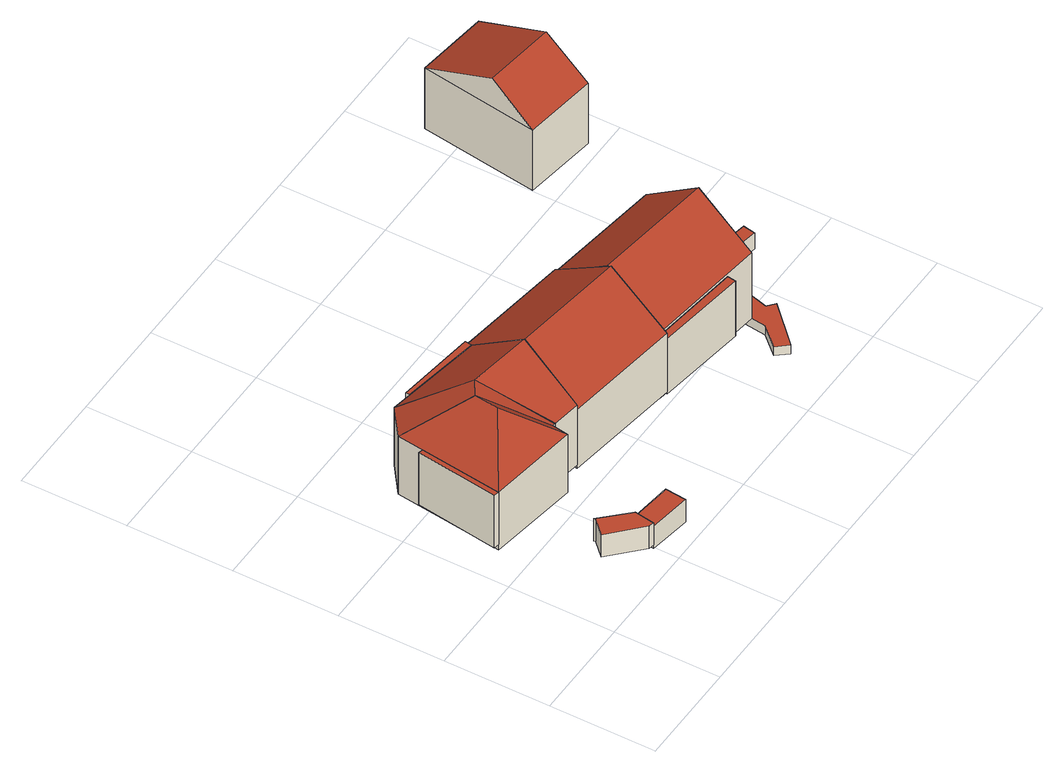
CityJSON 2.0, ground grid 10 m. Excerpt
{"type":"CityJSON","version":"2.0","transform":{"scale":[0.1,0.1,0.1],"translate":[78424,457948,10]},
"CityObjects":{
"building1":{"type":"Building","attributes":{"roofType":"1000","RelativeEavesHeight":2.47,"RelativeRidgeHeight":2.47,"AbsoluteEavesHeight":15.76,"AbsoluteRidgeHeight":15.76},"geometry":[{"type":"Solid","lod":"2","boundaries":[[[[0,1,2,3]],[[1,4,5,2]],[[4,6,7,5]],[[6,8,9,7]],[[8,10,11,9]],[[10,0,3,11]],[[10,8,6,4,1,0]],[[3,2,5,7,9,11]]]],"semantics":{"surfaces":[{"type":"WallSurface"},{"type":"RoofSurface","Direction":0,"Slope":90},{"type":"GroundSurface"}],"values":[[0,0,0,0,0,0,1,2]]}}]},
"building2":{"type":"Building","attributes":{"roofType":"1000","RelativeEavesHeight":2.55,"RelativeRidgeHeight":2.55,"AbsoluteEavesHeight":15.41,"AbsoluteRidgeHeight":15.41},"geometry":[{"type":"Solid","lod":"2","boundaries":[[[[12,13,14,15]],[[13,16,17,14]],[[16,18,19,17]],[[18,12,15,19]],[[18,16,13,12]],[[15,14,17,19]]]],"semantics":{"surfaces":[{"type":"WallSurface"},{"type":"RoofSurface","Direction":0,"Slope":90},{"type":"GroundSurface"}],"values":[[0,0,0,0,1,2]]}}]},
"building3":{"type":"Building","children":["building3-1","building3-2","building3-3","building3-4","building3-5"]},
"building3-1":{"type":"BuildingPart","attributes":{"roofType":"1030","RelativeEavesHeight":6.66,"RelativeRidgeHeight":10.68,"AbsoluteEavesHeight":19.8,"AbsoluteRidgeHeight":23.82},"parents":["building3"],"geometry":[{"type":"Solid","lod":"2","boundaries":[[[[20,21,22,23]],[[21,24,25,22]],[[24,26,27,25]],[[26,20,23,27]],[[24,21,28]],[[20,26,29]],[[21,20,29,28]],[[26,24,28,29]],[[23,22,25,27]]]],"semantics":{"surfaces":[{"type":"WallSurface"},{"type":"RoofSurface","Direction":189.2,"Slope":53.89},{"type":"RoofSurface","Direction":9.5,"Slope":53.84},{"type":"GroundSurface"}],"values":[[0,0,0,0,0,0,1,2,3]]}}]},
"building3-2":{"type":"BuildingPart","attributes":{"roofType":"1030","RelativeEavesHeight":6.51,"RelativeRidgeHeight":10.53,"AbsoluteEavesHeight":19.8,"AbsoluteRidgeHeight":23.82},"parents":["building3"],"geometry":[{"type":"Solid","lod":"2","boundaries":[[[[21,30,31,32]],[[30,33,34,31]],[[33,24,35,34]],[[24,21,32,35]],[[33,30,36]],[[21,24,28]],[[30,21,28,36]],[[24,33,36,28]],[[32,31,34,35]]]],"semantics":{"surfaces":[{"type":"WallSurface"},{"type":"RoofSurface","Direction":150.74,"Slope":57.69},{"type":"RoofSurface","Direction":323.41,"Slope":57.52},{"type":"GroundSurface"}],"values":[[0,0,0,0,0,0,1,2,3]]}}]},
"building3-3":{"type":"BuildingPart","attributes":{"roofType":"1000","RelativeEavesHeight":5.92,"RelativeRidgeHeight":5.92,"AbsoluteEavesHeight":19.8,"AbsoluteRidgeHeight":19.8},"parents":["building3"],"geometry":[{"type":"Solid","lod":"2","boundaries":[[[[37,38,39,40]],[[38,41,42,39]],[[41,43,44,42]],[[43,37,40,44]],[[43,41,38,37]],[[40,39,42,44]]]],"semantics":{"surfaces":[{"type":"WallSurface"},{"type":"RoofSurface","Direction":0,"Slope":90},{"type":"GroundSurface"}],"values":[[0,0,0,0,1,2]]}}]},
"building3-4":{"type":"BuildingPart","attributes":{"roofType":"1130","RelativeEavesHeight":6.49,"RelativeRidgeHeight":10.51,"AbsoluteEavesHeight":19.8,"AbsoluteRidgeHeight":23.82},"parents":["building3"],"geometry":[{"type":"Solid","lod":"2","boundaries":[[[[30,45,46,31]],[[45,37,47,46]],[[37,33,34,47]],[[33,30,31,34]],[[37,45,48]],[[30,33,36]],[[45,30,36,48]],[[33,37,48,36]],[[31,46,47,34]]]],"semantics":{"surfaces":[{"type":"WallSurface"},{"type":"RoofSurface","Direction":188.65,"Slope":42.78},{"type":"RoofSurface","Direction":99.73,"Slope":48.17},{"type":"RoofSurface","Direction":277.45,"Slope":47.36},{"type":"GroundSurface"}],"values":[[0,0,0,0,1,0,2,3,4]]}}]},
"building3-5":{"type":"BuildingPart","attributes":{"roofType":"1000","RelativeEavesHeight":6.64,"RelativeRidgeHeight":6.64,"AbsoluteEavesHeight":19.8,"AbsoluteRidgeHeight":19.8},"parents":["building3"],"geometry":[{"type":"Solid","lod":"2","boundaries":[[[[26,49,50,51]],[[49,52,53,50]],[[52,54,55,53]],[[54,26,51,55]],[[54,52,49,26]],[[51,50,53,55]]]],"semantics":{"surfaces":[{"type":"WallSurface"},{"type":"RoofSurface","Direction":0,"Slope":90},{"type":"GroundSurface"}],"values":[[0,0,0,0,1,2]]}}]},
"building4":{"type":"Building","attributes":{"roofType":"1030","RelativeEavesHeight":6.68,"RelativeRidgeHeight":10.66,"AbsoluteEavesHeight":19.34,"AbsoluteRidgeHeight":23.32},"geometry":[{"type":"Solid","lod":"2","boundaries":[[[[56,57,58,59]],[[57,60,61,58]],[[60,62,63,61]],[[62,56,59,63]],[[60,57,64]],[[56,62,65]],[[57,56,65,64]],[[62,60,64,65]],[[59,58,61,63]]]],"semantics":{"surfaces":[{"type":"WallSurface"},{"type":"RoofSurface","Direction":188,"Slope":55.76},{"type":"RoofSurface","Direction":7.9,"Slope":55.76},{"type":"GroundSurface"}],"values":[[0,0,0,0,0,0,1,2,3]]}}]},
"building5":{"type":"Building","children":["building5-1","building5-2"]},
"building5-1":{"type":"BuildingPart","attributes":{"roofType":"1000","RelativeEavesHeight":6.18,"RelativeRidgeHeight":6.18,"AbsoluteEavesHeight":18.67,"AbsoluteRidgeHeight":18.67},"parents":["building5"],"geometry":[{"type":"Solid","lod":"2","boundaries":[[[[66,67,68,69]],[[67,70,71,68]],[[70,72,73,71]],[[72,66,69,73]],[[72,70,67,66]],[[69,68,71,73]]]],"semantics":{"surfaces":[{"type":"WallSurface"},{"type":"RoofSurface","Direction":0,"Slope":90},{"type":"GroundSurface"}],"values":[[0,0,0,0,1,2]]}}]},
"building5-2":{"type":"BuildingPart","attributes":{"roofType":"1030","RelativeEavesHeight":7.37,"RelativeRidgeHeight":11.43,"AbsoluteEavesHeight":19.01,"AbsoluteRidgeHeight":23.07},"parents":["building5"],"geometry":[{"type":"Solid","lod":"2","boundaries":[[[[74,75,76,77]],[[75,78,79,76]],[[78,80,81,79]],[[80,74,77,81]],[[78,75,82]],[[74,80,83]],[[75,74,83,82]],[[80,78,82,83]],[[77,76,79,81]]]],"semantics":{"surfaces":[{"type":"WallSurface"},{"type":"RoofSurface","Direction":187.54,"Slope":53.42},{"type":"RoofSurface","Direction":7.72,"Slope":53.42},{"type":"GroundSurface"}],"values":[[0,0,0,0,0,0,1,2,3]]}}]},
"building6":{"type":"Building","children":["building6-1","building6-2","building6-3","building6-4","building6-5"]},
"building6-1":{"type":"BuildingPart","attributes":{"roofType":"1000","RelativeEavesHeight":1.8,"RelativeRidgeHeight":1.8,"AbsoluteEavesHeight":12.79,"AbsoluteRidgeHeight":12.79},"parents":["building6"],"geometry":[{"type":"Solid","lod":"2","boundaries":[[[[84,85,86,87]],[[85,88,89,86]],[[88,90,91,89]],[[90,84,87,91]],[[90,88,85,84]],[[87,86,89,91]]]],"semantics":{"surfaces":[{"type":"WallSurface"},{"type":"RoofSurface","Direction":0,"Slope":90},{"type":"GroundSurface"}],"values":[[0,0,0,0,1,2]]}}]},
"building6-2":{"type":"BuildingPart","attributes":{"roofType":"1000","RelativeEavesHeight":1.54,"RelativeRidgeHeight":1.54,"AbsoluteEavesHeight":13.1,"AbsoluteRidgeHeight":13.1},"parents":["building6"],"geometry":[{"type":"Solid","lod":"2","boundaries":[[[[92,93,94,95]],[[93,96,97,94]],[[96,98,99,97]],[[98,92,95,99]],[[98,96,93,92]],[[95,94,97,99]]]],"semantics":{"surfaces":[{"type":"WallSurface"},{"type":"RoofSurface","Direction":0,"Slope":90},{"type":"GroundSurface"}],"values":[[0,0,0,0,1,2]]}}]},
"building6-3":{"type":"BuildingPart","attributes":{"roofType":"1000","RelativeEavesHeight":2.81,"RelativeRidgeHeight":2.81,"AbsoluteEavesHeight":14.3,"AbsoluteRidgeHeight":14.3},"parents":["building6"],"geometry":[{"type":"Solid","lod":"2","boundaries":[[[[100,101,102,103]],[[101,104,105,102]],[[104,106,107,105]],[[106,100,103,107]],[[106,104,101,100]],[[103,102,105,107]]]],"semantics":{"surfaces":[{"type":"WallSurface"},{"type":"RoofSurface","Direction":0,"Slope":90},{"type":"GroundSurface"}],"values":[[0,0,0,0,1,2]]}}]},
"building6-4":{"type":"BuildingPart","attributes":{"roofType":"1000","RelativeEavesHeight":1.02,"RelativeRidgeHeight":1.02,"AbsoluteEavesHeight":11.6,"AbsoluteRidgeHeight":11.6},"parents":["building6"],"geometry":[{"type":"Solid","lod":"2","boundaries":[[[[108,109,110,111]],[[109,112,113,110]],[[112,114,115,113]],[[114,99,116,115]],[[99,117,118,116]],[[117,119,120,118]],[[119,108,111,120]],[[119,117,99,114,112,109,108]],[[111,110,113,115,116,118,120]]]],"semantics":{"surfaces":[{"type":"WallSurface"},{"type":"RoofSurface","Direction":0,"Slope":90},{"type":"GroundSurface"}],"values":[[0,0,0,0,0,0,0,1,2]]}}]},
"building6-5":{"type":"BuildingPart","attributes":{"roofType":"1000","RelativeEavesHeight":3.73,"RelativeRidgeHeight":3.73,"AbsoluteEavesHeight":15.21,"AbsoluteRidgeHeight":15.21},"parents":["building6"],"geometry":[{"type":"Solid","lod":"2","boundaries":[[[[121,122,103,123]],[[122,124,125,103]],[[124,126,127,125]],[[126,128,129,127]],[[128,130,131,129]],[[130,121,123,131]],[[130,128,126,124,122,121]],[[123,103,125,127,129,131]]]],"semantics":{"surfaces":[{"type":"WallSurface"},{"type":"RoofSurface","Direction":0,"Slope":90},{"type":"GroundSurface"}],"values":[[0,0,0,0,0,0,1,2]]}}]},
"building7":{"type":"Building","attributes":{"roofType":"1030","RelativeEavesHeight":6.77,"RelativeRidgeHeight":9.96,"AbsoluteEavesHeight":18.6,"AbsoluteRidgeHeight":21.79},"geometry":[{"type":"Solid","lod":"2","boundaries":[[[[132,133,134,135]],[[133,136,137,134]],[[136,138,139,137]],[[138,132,135,139]],[[136,133,140]],[[132,138,141]],[[133,132,141,140]],[[138,136,140,141]],[[135,134,137,139]]]],"semantics":{"surfaces":[{"type":"WallSurface"},{"type":"RoofSurface","Direction":187.68,"Slope":53.29},{"type":"RoofSurface","Direction":7.47,"Slope":65.76},{"type":"GroundSurface"}],"values":[[0,0,0,0,0,0,1,2,3]]}}]}
},
"vertices":[
[74,12,58],[45,40,58],[45,40,33],[74,12,33],[58,53,58],[58,53,33],[58,55,58],[58,55,33],[82,30,58],[82,30,33],[79,11,58],[79,11,33],
[79,11,54],[82,30,54],[82,30,29],[79,11,29],[121,25,54],[121,25,29],[119,5,54],[119,5,29],
[128,113,98],[101,117,98],[101,117,31],[128,113,31],[49,238,98],[49,238,31],[143,222,98],[143,222,31],[75,178,138],[136,168,138],
[98,118,98],[98,118,33],[101,117,33],[22,218,98],[22,218,33],[49,238,33],[60,168,138],
[9,115,98],[4,116,98],[4,116,39],[9,115,39],[15,194,98],[15,194,39],[19,193,98],[19,193,39],
[95,102,98],[95,102,33],[9,115,33],[57,145,138],
[68,235,98],[68,235,32],[143,222,32],[68,239,98],[68,239,32],[144,229,98],[144,229,32],
[241,97,93],[128,113,93],[128,113,27],[241,97,27],[144,229,93],[144,229,27],[257,213,93],[257,213,27],[136,171,133],[249,155,133],
[328,93,87],[327,85,87],[327,85,25],[328,93,25],[241,97,87],[241,97,25],[242,104,87],[242,104,25],
[359,89,90],[242,104,90],[242,104,16],[359,89,16],[257,213,90],[257,213,16],[372,197,90],[372,197,16],[250,159,131],[365,143,131],
[401,150,28],[436,144,28],[436,144,10],[401,150,10],[434,132,28],[434,132,10],[399,138,28],[399,138,10],
[365,137,31],[382,136,31],[382,136,16],[365,137,16],[378,111,31],[378,111,16],[362,116,31],[362,116,16],
[407,193,43],[421,191,43],[421,191,15],[407,193,15],[417,159,43],[417,159,15],[403,160,43],[403,160,15],
[384,81,16],[349,46,16],[349,46,6],[384,81,6],[340,57,16],[340,57,6],[357,75,16],[357,75,6],[362,116,6],[383,109,16],[383,109,6],[377,87,16],[377,87,6],
[372,197,52],[407,193,52],[372,197,15],[401,150,52],[401,150,15],[399,138,52],[399,138,15],[399,134,52],[399,134,15],[365,137,52],[365,137,15],
[461,306,86],[391,316,86],[391,316,18],[461,306,18],[407,428,86],[407,428,18],[476,419,86],[476,419,18],[397,358,118],[466,349,118]
]}
